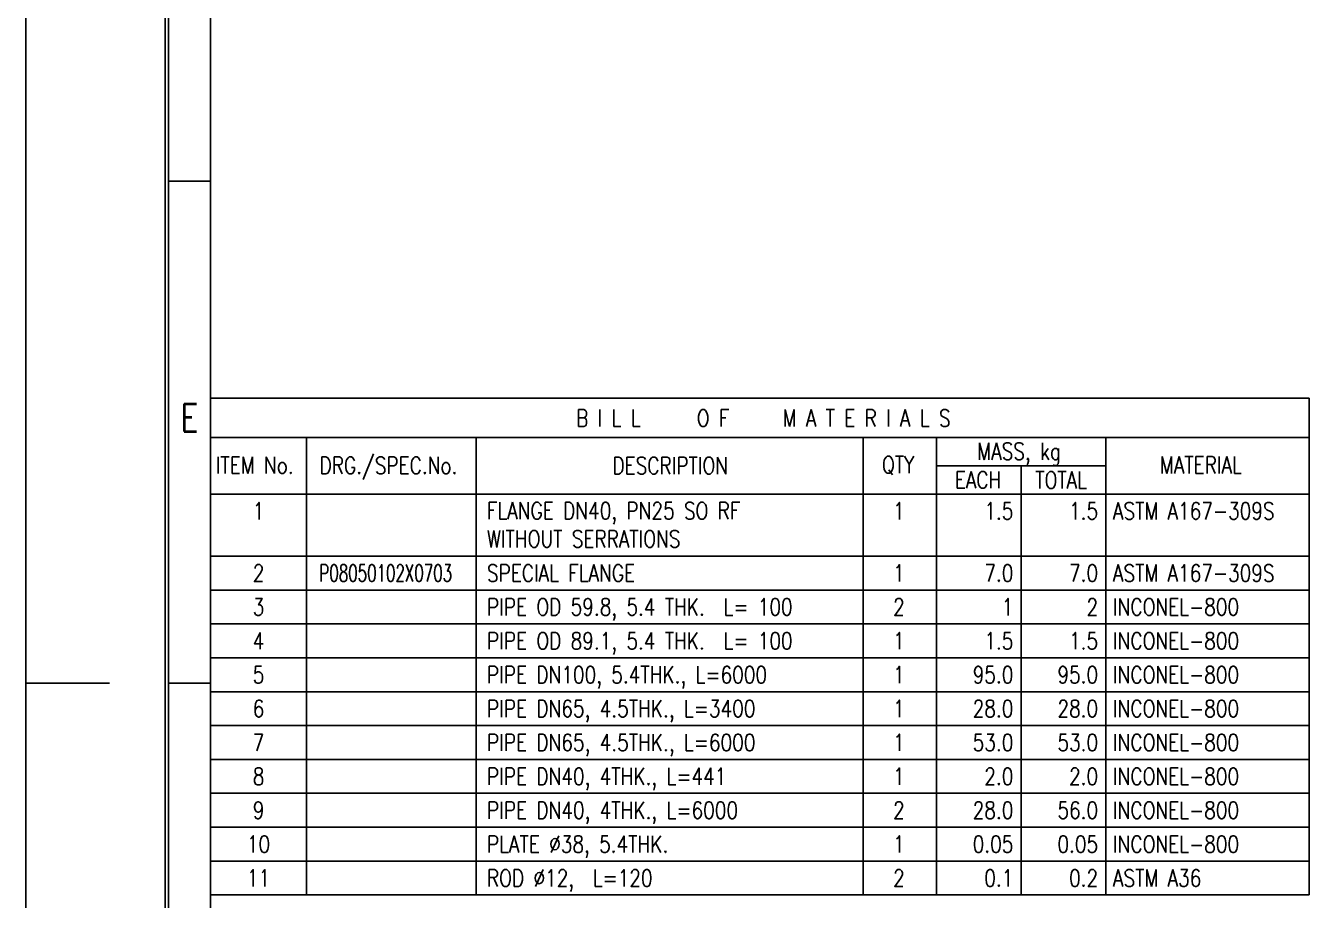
# Model space of a CAD drawing. Header units: millimetres. Extents: x -312754 to 97760, y -187476 to 33287.
# Drawn here: x 93555 to 94476, y 627 to 1255 of the extents above; entities that cross this region are included whole.
import ezdxf
from ezdxf.enums import TextEntityAlignment as Align

# ---------------------------------------------------------------- set-up
doc = ezdxf.new("R2010")
doc.units = ezdxf.units.MM
doc.header["$LTSCALE"] = 6
doc.layers.get('0').update_dxf_attribs({"lineweight": 25})
doc.styles.add('ROMANS', font='romans.shx', dxfattribs={"width": 0.8})
doc.styles.add('style2', font='simplex.shx', dxfattribs={"width": 0.8, "height": 3})

# ---------------------------------------------------------------- blocks, each defined once
blk = doc.blocks.new('ids-bom')
at = {"ltscale": 5}
for p, q in [((-194.5, 0), (0, 0)), ((-194.5, -17), (-194.5, 0)), ((-194.5, -7), (0, -7))]:
    blk.add_line(p, q, dxfattribs=at)
at = {"color": 9, "ltscale": 5}
for p, q in [((-177.5, -17), (-177.5, -7)), ((-147.5, -17), (-147.5, -7)), ((-79, -17), (-79, -7)), ((-66, -17), (-66, -7)), ((-36, -7), (-36, -17)), ((-66, -12), (-36, -12)), ((-51, -17), (-51, -12))]:
    blk.add_line(p, q, dxfattribs=at)
at = {"color": 7, "style": 'style2', "width": 0.8}
for s, p in [('B I L L     O F     M A T E R I A L S', (-129.78, -5.06)), ('MASS, kg', (-58.77, -10.93)), ('ITEM No.', (-193.57, -13.39)), ('DRG./SPEC.No.', (-175.19, -13.43)), ('DESCRIPTION', (-123.35, -13.47)), ('QTY', (-75.64, -13.31)), ('MATERIAL', (-26.44, -13.35)), ('EACH', (-62.75, -15.99)), ('TOTAL', (-48.5, -16.02))]:
    blk.add_text(s, height=3, dxfattribs=at).set_placement(p)
blk = doc.blocks.new('ids-bom1')
at = {"color": 9, "ltscale": 5}
for p, q in [((0, 0), (194.5, 0)), ((17, -6), (17, 0)), ((47, -6), (47, 0)), ((115.5, -6), (115.5, 0)), ((128.5, -6), (128.5, 0)), ((143.5, -6), (143.5, 0)), ((158.5, -6), (158.5, 0))]:
    blk.add_line(p, q, dxfattribs=at)
at = {"ltscale": 5}
blk.add_line((0, 0), (0, -6), dxfattribs=at)
at = {"ltscale": 5, "style": 'ROMANS', "width": 0.8}
for tag, p in [('1', (8.5, -3)), ('4', (121.85, -3))]:
    blk.add_attdef(tag, text='', height=3, dxfattribs=at).set_placement(p, align=Align.MIDDLE_CENTER)
for tag, p in [('2', (19.28, -3)), ('3', (48.94, -3)), ('7', (159.75, -3))]:
    blk.add_attdef(tag, text='', height=3, dxfattribs=at).set_placement(p, align=Align.MIDDLE_LEFT)
for tag, p in [('5', (142.11, -3)), ('6', (157.11, -3))]:
    blk.add_attdef(tag, text='', height=3, dxfattribs=at).set_placement(p, align=Align.MIDDLE_RIGHT)
blk = doc.blocks.new('ids-bom2')
at = {"color": 9, "ltscale": 5}
for p, q in [((0, 0), (194.5, 0)), ((17, -11), (17, 0)), ((47, -11), (47, 0)), ((115.5, -11), (115.5, 0)), ((128.5, -11), (128.5, 0)), ((143.5, -11), (143.5, 0)), ((158.5, -11), (158.5, 0))]:
    blk.add_line(p, q, dxfattribs=at)
at = {"ltscale": 5}
blk.add_line((0, 0), (0, -11), dxfattribs=at)
at = {"ltscale": 5, "style": 'ROMANS', "width": 0.8}
for tag, p in [('1', (8.5, -3)), ('4', (121.85, -3))]:
    blk.add_attdef(tag, text='', height=3, dxfattribs=at).set_placement(p, align=Align.MIDDLE_CENTER)
for tag, p in [('2', (19.28, -3)), ('3', (48.94, -2.95)), ('7', (159.75, -3)), ('3A', (48.94, -7.95)), ('7A', (159.86, -7.95))]:
    blk.add_attdef(tag, text='', height=3, dxfattribs=at).set_placement(p, align=Align.MIDDLE_LEFT)
for tag, p in [('5', (142.11, -3)), ('6', (157.11, -3))]:
    blk.add_attdef(tag, text='', height=3, dxfattribs=at).set_placement(p, align=Align.MIDDLE_RIGHT)
blk = doc.blocks.new('ids-mme  A1')
at = {"color": 9}
for p, q in [((-841, 0), (-841, -594)), ((-841, -297), (-829, -297))]:
    blk.add_line(p, q, dxfattribs=at)
at = {"color": 7}
for p, q in [((-821, -13.5), (-821, -580.5)), ((-820.5, -14), (-820.5, -580)), ((-814.5, -20), (-814.5, -580)), ((-820.5, -225), (-814.5, -225)), ((-820.5, -297), (-814.5, -297))]:
    blk.add_line(p, q, dxfattribs=at)
at = {"color": 7, "style": 'style2', "width": 0.8}
blk.add_text('E', height=4, dxfattribs=at).set_placement((-818.82, -260.91))

msp = doc.modelspace()

# ---------------------------------------------------------------- linework, layer by layer
at = {"ltscale": 5}
for p in [(94475.5247, 987.4607), (93687.7997, 631.0607)]:
    msp.add_line(p, (94475.5247, 631.0607), dxfattribs=at)

# ---------------------------------------------------------------- block references
for name, p, xscale, yscale, zscale in [('ids-mme  A1', (97760.2987, 2267.92), 5, 5, 5), ('ids-bom', (94475.5247, 987.4607), 4.049999999999272, 4.050000000000466, 4.049999999999272)]:
    msp.add_blockref(name, p, dxfattribs=dict(xscale=xscale, yscale=yscale, zscale=zscale))
ref = msp.add_blockref('ids-bom2', (93687.7997, 918.6107), dxfattribs=dict(xscale=4.049999999999272, yscale=4.049999999999272, zscale=4.049999999999272))
ref.add_attrib('1', '1', dxfattribs={"ltscale": 5, "height": 12.15, "style": 'ROMANS', "width": 0.8}).set_placement((93722.2247, 906.4607), align=Align.MIDDLE_CENTER)
ref.add_attrib('3', 'FLANGE DN40, PN25 SO RF', dxfattribs={"ltscale": 5, "height": 12.15, "style": 'ROMANS', "width": 0.8}).set_placement((93885.9962, 906.6688), align=Align.MIDDLE_LEFT)
ref.add_attrib('3A', 'WITHOUT SERRATIONS', dxfattribs={"ltscale": 5, "height": 12.15, "style": 'ROMANS', "width": 0.8}).set_placement((93885.9962, 886.4269), align=Align.MIDDLE_LEFT)
ref.add_attrib('4', '1', dxfattribs={"ltscale": 5, "height": 12.15, "style": 'ROMANS', "width": 0.8}).set_placement((94181.2725, 906.4607), align=Align.MIDDLE_CENTER)
ref.add_attrib('5', '1.5', dxfattribs={"ltscale": 5, "height": 12.15, "style": 'ROMANS', "width": 0.8}).set_placement((94263.356, 906.4607), align=Align.MIDDLE_RIGHT)
ref.add_attrib('6', '1.5', dxfattribs={"ltscale": 5, "height": 12.15, "style": 'ROMANS', "width": 0.8}).set_placement((94324.106, 906.4607), align=Align.MIDDLE_RIGHT)
ref.add_attrib('7', 'ASTM A167-309S', dxfattribs={"ltscale": 5, "height": 12.15, "style": 'ROMANS', "width": 0.8}).set_placement((94334.7876, 906.4607), align=Align.MIDDLE_LEFT)
ref = msp.add_blockref('ids-bom1', (93687.7997, 874.0607), dxfattribs=dict(xscale=4.049999999999272, yscale=4.049999999999272, zscale=4.049999999999272))
ref.add_attrib('1', '2', dxfattribs={"ltscale": 5, "height": 12.15, "style": 'ROMANS', "width": 0.8}).set_placement((93722.2247, 861.9107), align=Align.MIDDLE_CENTER)
ref.add_attrib('2', 'P08050102X0703', dxfattribs={"ltscale": 5, "height": 12.15, "style": 'ROMANS', "width": 0.65}).set_placement((93765.8983, 861.9107), align=Align.MIDDLE_LEFT)
ref.add_attrib('3', 'SPECIAL FLANGE', dxfattribs={"ltscale": 5, "height": 12.15, "style": 'ROMANS', "width": 0.8}).set_placement((93885.9962, 861.9107), align=Align.MIDDLE_LEFT)
ref.add_attrib('4', '1', dxfattribs={"ltscale": 5, "height": 12.15, "style": 'ROMANS', "width": 0.8}).set_placement((94181.2725, 861.9107), align=Align.MIDDLE_CENTER)
ref.add_attrib('5', '7.0', dxfattribs={"ltscale": 5, "height": 12.15, "style": 'ROMANS', "width": 0.8}).set_placement((94263.356, 861.9107), align=Align.MIDDLE_RIGHT)
ref.add_attrib('6', '7.0', dxfattribs={"ltscale": 5, "height": 12.15, "style": 'ROMANS', "width": 0.8}).set_placement((94324.106, 861.9107), align=Align.MIDDLE_RIGHT)
ref.add_attrib('7', 'ASTM A167-309S', dxfattribs={"ltscale": 5, "height": 12.15, "style": 'ROMANS', "width": 0.8}).set_placement((94334.7876, 861.9107), align=Align.MIDDLE_LEFT)
ref = msp.add_blockref('ids-bom1', (93687.7997, 849.7607), dxfattribs=dict(xscale=4.050000000001091, yscale=4.049999999999727, zscale=4.05))
ref.add_attrib('1', '3', dxfattribs={"ltscale": 5, "height": 12.15, "style": 'ROMANS', "width": 0.8}).set_placement((93722.2247, 837.6107), align=Align.MIDDLE_CENTER)
ref.add_attrib('3', 'PIPE OD 59.8, 5.4 THK.  L= 100', dxfattribs={"ltscale": 5, "height": 12.15, "style": 'ROMANS', "width": 0.8}).set_placement((93885.9962, 837.6107), align=Align.MIDDLE_LEFT)
ref.add_attrib('4', '2', dxfattribs={"ltscale": 5, "height": 12.15, "style": 'ROMANS', "width": 0.8}).set_placement((94181.2725, 837.6107), align=Align.MIDDLE_CENTER)
ref.add_attrib('5', '1', dxfattribs={"ltscale": 5, "height": 12.15, "style": 'ROMANS', "width": 0.8}).set_placement((94263.356, 837.6107), align=Align.MIDDLE_RIGHT)
ref.add_attrib('6', '2', dxfattribs={"ltscale": 5, "height": 12.15, "style": 'ROMANS', "width": 0.8}).set_placement((94324.106, 837.6107), align=Align.MIDDLE_RIGHT)
ref.add_attrib('7', 'INCONEL-800', dxfattribs={"ltscale": 5, "height": 12.15, "style": 'ROMANS', "width": 0.8}).set_placement((94334.7876, 837.6107), align=Align.MIDDLE_LEFT)
ref = msp.add_blockref('ids-bom1', (93687.7997, 825.4607), dxfattribs=dict(xscale=4.050000000001091, yscale=4.049999999999727, zscale=4.05))
ref.add_attrib('1', '4', dxfattribs={"ltscale": 5, "height": 12.15, "style": 'ROMANS', "width": 0.8}).set_placement((93722.2247, 813.3107), align=Align.MIDDLE_CENTER)
ref.add_attrib('3', 'PIPE OD 89.1, 5.4 THK.  L= 100', dxfattribs={"ltscale": 5, "height": 12.15, "style": 'ROMANS', "width": 0.8}).set_placement((93885.9962, 813.3107), align=Align.MIDDLE_LEFT)
ref.add_attrib('4', '1', dxfattribs={"ltscale": 5, "height": 12.15, "style": 'ROMANS', "width": 0.8}).set_placement((94181.2725, 813.3107), align=Align.MIDDLE_CENTER)
ref.add_attrib('5', '1.5', dxfattribs={"ltscale": 5, "height": 12.15, "style": 'ROMANS', "width": 0.8}).set_placement((94263.356, 813.3107), align=Align.MIDDLE_RIGHT)
ref.add_attrib('6', '1.5', dxfattribs={"ltscale": 5, "height": 12.15, "style": 'ROMANS', "width": 0.8}).set_placement((94324.106, 813.3107), align=Align.MIDDLE_RIGHT)
ref.add_attrib('7', 'INCONEL-800', dxfattribs={"ltscale": 5, "height": 12.15, "style": 'ROMANS', "width": 0.8}).set_placement((94334.7876, 813.3107), align=Align.MIDDLE_LEFT)
ref = msp.add_blockref('ids-bom1', (93687.7997, 801.1607), dxfattribs=dict(xscale=4.050000000001091, yscale=4.049999999999727, zscale=4.05))
ref.add_attrib('1', '5', dxfattribs={"ltscale": 5, "height": 12.15, "style": 'ROMANS', "width": 0.8}).set_placement((93722.2247, 789.0107), align=Align.MIDDLE_CENTER)
ref.add_attrib('3', 'PIPE DN100, 5.4THK., L=6000', dxfattribs={"ltscale": 5, "height": 12.15, "style": 'ROMANS', "width": 0.8}).set_placement((93885.9962, 789.0107), align=Align.MIDDLE_LEFT)
ref.add_attrib('4', '1', dxfattribs={"ltscale": 5, "height": 12.15, "style": 'ROMANS', "width": 0.8}).set_placement((94181.2725, 789.0107), align=Align.MIDDLE_CENTER)
ref.add_attrib('5', '95.0', dxfattribs={"ltscale": 5, "height": 12.15, "style": 'ROMANS', "width": 0.8}).set_placement((94263.356, 789.0107), align=Align.MIDDLE_RIGHT)
ref.add_attrib('6', '95.0', dxfattribs={"ltscale": 5, "height": 12.15, "style": 'ROMANS', "width": 0.8}).set_placement((94324.106, 789.0107), align=Align.MIDDLE_RIGHT)
ref.add_attrib('7', 'INCONEL-800', dxfattribs={"ltscale": 5, "height": 12.15, "style": 'ROMANS', "width": 0.8}).set_placement((94334.7876, 789.0107), align=Align.MIDDLE_LEFT)
ref = msp.add_blockref('ids-bom1', (93687.7997, 776.8607), dxfattribs=dict(xscale=4.050000000001091, yscale=4.049999999999727, zscale=4.05))
ref.add_attrib('1', '6', dxfattribs={"ltscale": 5, "height": 12.15, "style": 'ROMANS', "width": 0.8}).set_placement((93722.2247, 764.7107), align=Align.MIDDLE_CENTER)
ref.add_attrib('3', 'PIPE DN65, 4.5THK., L=3400', dxfattribs={"ltscale": 5, "height": 12.15, "style": 'ROMANS', "width": 0.8}).set_placement((93885.9962, 764.7107), align=Align.MIDDLE_LEFT)
ref.add_attrib('4', '1', dxfattribs={"ltscale": 5, "height": 12.15, "style": 'ROMANS', "width": 0.8}).set_placement((94181.2725, 764.7107), align=Align.MIDDLE_CENTER)
ref.add_attrib('5', '28.0', dxfattribs={"ltscale": 5, "height": 12.15, "style": 'ROMANS', "width": 0.8}).set_placement((94263.356, 764.7107), align=Align.MIDDLE_RIGHT)
ref.add_attrib('6', '28.0', dxfattribs={"ltscale": 5, "height": 12.15, "style": 'ROMANS', "width": 0.8}).set_placement((94324.106, 764.7107), align=Align.MIDDLE_RIGHT)
ref.add_attrib('7', 'INCONEL-800', dxfattribs={"ltscale": 5, "height": 12.15, "style": 'ROMANS', "width": 0.8}).set_placement((94334.7876, 764.7107), align=Align.MIDDLE_LEFT)
ref = msp.add_blockref('ids-bom1', (93687.7997, 752.5607), dxfattribs=dict(xscale=4.050000000001091, yscale=4.049999999999727, zscale=4.05))
ref.add_attrib('1', '7', dxfattribs={"ltscale": 5, "height": 12.15, "style": 'ROMANS', "width": 0.8}).set_placement((93722.2247, 740.4107), align=Align.MIDDLE_CENTER)
ref.add_attrib('3', 'PIPE DN65, 4.5THK., L=6000', dxfattribs={"ltscale": 5, "height": 12.15, "style": 'ROMANS', "width": 0.8}).set_placement((93885.9962, 740.4107), align=Align.MIDDLE_LEFT)
ref.add_attrib('4', '1', dxfattribs={"ltscale": 5, "height": 12.15, "style": 'ROMANS', "width": 0.8}).set_placement((94181.2725, 740.4107), align=Align.MIDDLE_CENTER)
ref.add_attrib('5', '53.0', dxfattribs={"ltscale": 5, "height": 12.15, "style": 'ROMANS', "width": 0.8}).set_placement((94263.356, 740.4107), align=Align.MIDDLE_RIGHT)
ref.add_attrib('6', '53.0', dxfattribs={"ltscale": 5, "height": 12.15, "style": 'ROMANS', "width": 0.8}).set_placement((94324.106, 740.4107), align=Align.MIDDLE_RIGHT)
ref.add_attrib('7', 'INCONEL-800', dxfattribs={"ltscale": 5, "height": 12.15, "style": 'ROMANS', "width": 0.8}).set_placement((94334.7876, 740.4107), align=Align.MIDDLE_LEFT)
ref = msp.add_blockref('ids-bom1', (93687.7997, 728.2607), dxfattribs=dict(xscale=4.050000000001091, yscale=4.049999999999727, zscale=4.05))
ref.add_attrib('1', '8', dxfattribs={"ltscale": 5, "height": 12.15, "style": 'ROMANS', "width": 0.8}).set_placement((93722.2247, 716.1107), align=Align.MIDDLE_CENTER)
ref.add_attrib('3', 'PIPE DN40, 4THK., L=441', dxfattribs={"ltscale": 5, "height": 12.15, "style": 'ROMANS', "width": 0.8}).set_placement((93885.9962, 716.1107), align=Align.MIDDLE_LEFT)
ref.add_attrib('4', '1', dxfattribs={"ltscale": 5, "height": 12.15, "style": 'ROMANS', "width": 0.8}).set_placement((94181.2725, 716.1107), align=Align.MIDDLE_CENTER)
ref.add_attrib('5', '2.0', dxfattribs={"ltscale": 5, "height": 12.15, "style": 'ROMANS', "width": 0.8}).set_placement((94263.356, 716.1107), align=Align.MIDDLE_RIGHT)
ref.add_attrib('6', '2.0', dxfattribs={"ltscale": 5, "height": 12.15, "style": 'ROMANS', "width": 0.8}).set_placement((94324.106, 716.1107), align=Align.MIDDLE_RIGHT)
ref.add_attrib('7', 'INCONEL-800', dxfattribs={"ltscale": 5, "height": 12.15, "style": 'ROMANS', "width": 0.8}).set_placement((94334.7876, 716.1107), align=Align.MIDDLE_LEFT)
ref = msp.add_blockref('ids-bom1', (93687.7997, 703.9607), dxfattribs=dict(xscale=4.050000000001091, yscale=4.049999999999727, zscale=4.05))
ref.add_attrib('1', '9', dxfattribs={"ltscale": 5, "height": 12.15, "style": 'ROMANS', "width": 0.8}).set_placement((93722.2247, 691.8107), align=Align.MIDDLE_CENTER)
ref.add_attrib('3', 'PIPE DN40, 4THK., L=6000', dxfattribs={"ltscale": 5, "height": 12.15, "style": 'ROMANS', "width": 0.8}).set_placement((93885.9962, 691.8107), align=Align.MIDDLE_LEFT)
ref.add_attrib('4', '2', dxfattribs={"ltscale": 5, "height": 12.15, "style": 'ROMANS', "width": 0.8}).set_placement((94181.2725, 691.8107), align=Align.MIDDLE_CENTER)
ref.add_attrib('5', '28.0', dxfattribs={"ltscale": 5, "height": 12.15, "style": 'ROMANS', "width": 0.8}).set_placement((94263.356, 691.8107), align=Align.MIDDLE_RIGHT)
ref.add_attrib('6', '56.0', dxfattribs={"ltscale": 5, "height": 12.15, "style": 'ROMANS', "width": 0.8}).set_placement((94324.106, 691.8107), align=Align.MIDDLE_RIGHT)
ref.add_attrib('7', 'INCONEL-800', dxfattribs={"ltscale": 5, "height": 12.15, "style": 'ROMANS', "width": 0.8}).set_placement((94334.7876, 691.8107), align=Align.MIDDLE_LEFT)
ref = msp.add_blockref('ids-bom1', (93687.7997, 679.6607), dxfattribs=dict(xscale=4.050000000001091, yscale=4.049999999999727, zscale=4.05))
ref.add_attrib('1', '10', dxfattribs={"ltscale": 5, "height": 12.15, "style": 'ROMANS', "width": 0.8}).set_placement((93722.2247, 667.5107), align=Align.MIDDLE_CENTER)
ref.add_attrib('3', 'PLATE %%c38, 5.4THK.', dxfattribs={"ltscale": 5, "height": 12.15, "style": 'ROMANS', "width": 0.8}).set_placement((93885.9962, 667.5107), align=Align.MIDDLE_LEFT)
ref.add_attrib('4', '1', dxfattribs={"ltscale": 5, "height": 12.15, "style": 'ROMANS', "width": 0.8}).set_placement((94181.2725, 667.5107), align=Align.MIDDLE_CENTER)
ref.add_attrib('5', '0.05', dxfattribs={"ltscale": 5, "height": 12.15, "style": 'ROMANS', "width": 0.8}).set_placement((94263.356, 667.5107), align=Align.MIDDLE_RIGHT)
ref.add_attrib('6', '0.05', dxfattribs={"ltscale": 5, "height": 12.15, "style": 'ROMANS', "width": 0.8}).set_placement((94324.106, 667.5107), align=Align.MIDDLE_RIGHT)
ref.add_attrib('7', 'INCONEL-800', dxfattribs={"ltscale": 5, "height": 12.15, "style": 'ROMANS', "width": 0.8}).set_placement((94334.7876, 667.5107), align=Align.MIDDLE_LEFT)
ref = msp.add_blockref('ids-bom1', (93687.7997, 655.3607), dxfattribs=dict(xscale=4.050000000001091, yscale=4.049999999999727, zscale=4.05))
ref.add_attrib('1', '11', dxfattribs={"ltscale": 5, "height": 12.15, "style": 'ROMANS', "width": 0.8}).set_placement((93722.2247, 643.2107), align=Align.MIDDLE_CENTER)
ref.add_attrib('3', 'ROD %%C12,  L=120', dxfattribs={"ltscale": 5, "height": 12.15, "style": 'ROMANS', "width": 0.8}).set_placement((93885.9962, 643.2107), align=Align.MIDDLE_LEFT)
ref.add_attrib('4', '2', dxfattribs={"ltscale": 5, "height": 12.15, "style": 'ROMANS', "width": 0.8}).set_placement((94181.2725, 643.2107), align=Align.MIDDLE_CENTER)
ref.add_attrib('5', '0.1', dxfattribs={"ltscale": 5, "height": 12.15, "style": 'ROMANS', "width": 0.8}).set_placement((94263.356, 643.2107), align=Align.MIDDLE_RIGHT)
ref.add_attrib('6', '0.2', dxfattribs={"ltscale": 5, "height": 12.15, "style": 'ROMANS', "width": 0.8}).set_placement((94324.106, 643.2107), align=Align.MIDDLE_RIGHT)
ref.add_attrib('7', 'ASTM A36', dxfattribs={"ltscale": 5, "height": 12.15, "style": 'ROMANS', "width": 0.8}).set_placement((94334.7876, 643.2107), align=Align.MIDDLE_LEFT)

doc.saveas('drawing.dxf')
